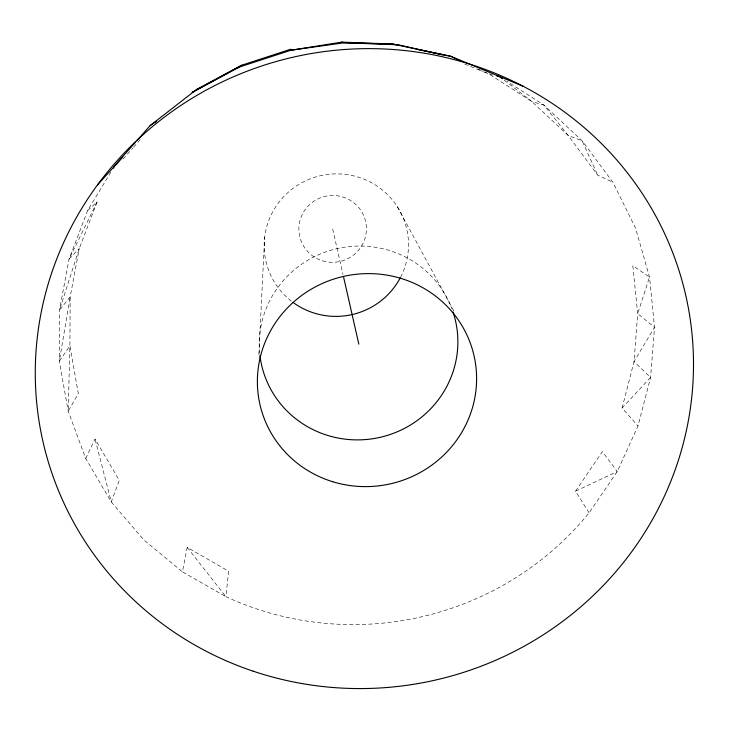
<?xml version="1.0" encoding="UTF-8"?>
<svg xmlns="http://www.w3.org/2000/svg" width="730" height="730" viewBox="0 0 730 730"><rect width="100%" height="100%" fill="white"/><g stroke="black" fill="none" stroke-linecap="round" stroke-linejoin="round"><path stroke-width="0.55" stroke-dasharray="3.65 2.74" d="M258.849 354.479L264.652 237.268M187.181 547.381L225.889 596.656L182.454 571.836L187.181 547.381L228.645 571.198L225.889 596.656A298.515 290.732 -12.8 0 0 589.092 512.88L617.252 471.534L637.993 425.973L650.585 377.446L654.527 327.332L649.527 277.071L635.574 228.207L612.917 182.281L582.111 140.78L543.996 105.147L507.231 81.468M622.097 408.006L634.032 361.587L637.692 313.672L632.819 265.647L649.527 277.071L637.692 313.672L654.527 327.332L634.032 361.587L650.585 377.446L622.097 408.006L637.993 425.973M110.869 172.152L87.636 210.495L69.022 259.223L59.531 310.004L59.322 361.204L68.209 411.227L85.748 458.577L111.261 501.884L143.846 539.972L182.454 571.836M97.072 201.945L79.278 248.437L59.531 310.004L70.171 296.909L79.278 248.437L69.022 259.223L97.072 201.945L87.636 210.495M85.748 458.577L94.991 438.903L119.282 480.358L111.261 501.884L94.991 438.903M575.541 491.18L602.378 451.596L617.252 471.534L575.541 491.18L589.092 512.88M123.114 158.994L132.805 148.026M133.544 147.186L141 138.755M492.631 75.053L484.41 72.224M464.645 64.03L483.37 71.786M478.314 69.131L483.452 71.513M484.474 71.987L489.611 74.378L531.869 101.57L568.259 135.552L597.706 175.136L612.917 182.281M504.156 80.081L531.869 101.57L543.996 105.147L568.259 135.552L582.111 140.78L597.706 175.136M397.312 206.654L454.151 311.655M332.679 229.047L342.981 274.425M259.688 353.183A99.444 96.789 -12.8 0 1 336.776 248.674A99.444 96.789 -12.8 0 1 451.906 308.827M291.325 301.107A72.224 71.212 -12.8 0 1 276.935 205.011A72.224 71.212 -12.8 0 1 373.112 183.604A72.224 71.212 -12.8 0 1 400.825 276.734M70.171 296.909L69.907 345.81L68.209 411.227L78.311 393.616L69.907 345.81L59.322 361.204L70.171 296.909M322.55 260.838A33.799 33.398 -12.8 0 0 365.602 221.446A33.799 33.398 -12.8 0 0 309.776 204.427A33.799 33.398 -12.8 0 0 322.55 260.838"/><path stroke-width="1.09" d="M113.196 168.32L114.929 165.445L135.15 142.56M136.647 140.872L150.125 125.615L196.68 89.388L241.876 65.171L290.768 49.229M97.51 184.863L122.658 157.224M155.116 122.676L156.658 121.034L150.125 125.615M114.929 165.445L117.384 163.511M239.595 66.959L241.876 65.171L192.136 92.391L239.595 66.959L290.941 50.224L341.695 42.121L392.95 44.074L450.574 56.246L523.602 86.496M290.941 50.224L344.423 42.76L392.95 44.074L396.271 44.795M418.427 49.64L450.574 56.246L460.849 61.019M496.665 75.947L499.685 76.613L502.514 78.438M442.8 54.969L398.242 44.804L344.423 42.76L341.695 42.121M499.685 76.613L502.368 78.694M343.492 276.643L358.832 344.159M453.038 312.02A99.444 96.789 -12.8 0 1 379.773 437.407A99.444 96.789 -12.8 0 1 259.926 355.428M400.305 277.728A72.224 71.212 -12.8 0 1 293.122 302.466M253.091 671.162A329.613 319.475 -12.8 0 0 688.262 307.494A329.613 319.475 -12.8 0 0 151.794 127.148A329.613 319.475 -12.8 0 0 253.091 671.162M332.789 481.745A109.783 106.325 -12.8 0 0 474.29 356.87A109.783 106.325 -12.8 0 0 293.907 301.727A109.783 106.325 -12.8 0 0 332.789 481.745"/></g></svg>
